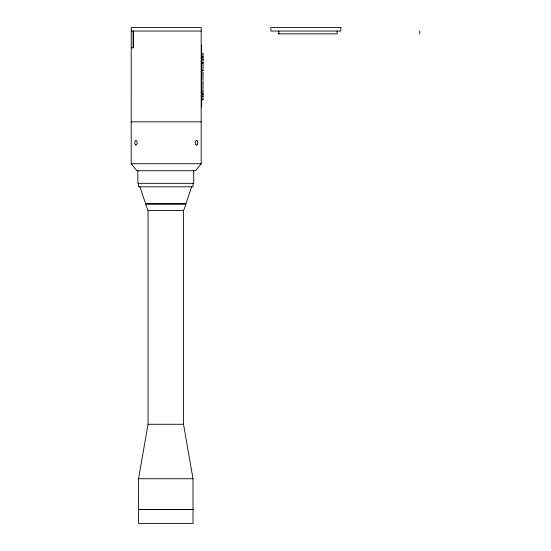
<?xml version="1.0" encoding="UTF-8"?>
<svg xmlns="http://www.w3.org/2000/svg" width="551" height="551" viewBox="0 0 551 551"><rect width="100%" height="100%" fill="white"/><g stroke="black" fill="none" stroke-linecap="round" stroke-linejoin="round"><path stroke-width="0.83" d="M133.239 47.806L133.239 31.042L133.239 47.806L131.214 47.806M138.535 478.75L148.033 424.277L148.033 210.565L145.519 204.276L186.018 204.276L183.517 210.565L183.517 424.277L193.015 478.75L193.015 509.413L138.549 509.413L138.535 478.75L193.002 478.75M191.617 186.817L186.031 203.581L145.533 203.581L139.933 186.817M197.175 144.624L197.182 144.61A2.273 1.088 -90 0 1 196.149 144.954L196.073 144.934A2.307 1.233 -90 0 1 195.509 144.08A2.3 1.288 90 0 1 195.509 141.49A2.307 1.233 -90 0 1 196.073 140.643L196.108 140.622A2.307 1.164 90 0 1 196.645 140.498A2.273 1.088 90 0 1 197.175 140.953L197.182 140.966M201.198 163.737L195.605 170.727L136.8 170.727L131.207 163.737L131.214 27.55L201.184 27.55L201.191 163.737L131.214 163.737M131.214 31.042L201.184 31.042M278.186 33.838L337.081 33.838L337.081 31.042M201.652 56.402L203.05 56.402M201.652 57.738L203.05 57.738M201.652 59.508L203.05 59.508M201.652 62.559L203.05 62.559M201.652 70.487L203.05 70.487M201.652 93.47L203.05 93.47M201.652 94.806L203.05 94.806M201.652 96.577L203.05 96.577M201.652 99.628L203.05 99.628M131.221 121.833L201.191 121.833M148.047 210.565L183.504 210.565M148.047 424.277L183.504 424.277M419.793 31.042L419.793 33.838M278.868 31.042L278.868 33.838M203.05 79.757L203.05 72.043L201.652 72.043L201.652 79.757M203.05 80.79L203.05 89.476M201.652 80.79L201.652 89.476M201.611 45.526L201.611 107.073M193.711 170.486L193.711 183.325L137.84 183.325L137.84 170.486M193.015 183.325L193.015 186.817L138.549 186.817L138.535 183.325M197.217 140.966A2.307 1.164 90 0 1 197.217 144.61M135.332 144.768A2.3 1.116 90 0 0 135.863 145.092A2.28 1.164 -90 0 0 136.421 144.851L136.434 144.844A2.307 1.24 90 0 0 137.116 142.792A2.307 1.24 90 0 0 136.434 140.732L136.434 140.732A2.28 1.164 90 0 0 135.863 140.484A2.3 1.116 90 0 0 135.332 140.808A2.287 1.047 -90 0 0 134.83 142.406A2.3 0.985 90 0 0 134.823 143.15L134.83 143.17A2.287 1.047 -90 0 0 135.332 144.768M340.869 27.55L270.899 27.55L270.899 31.042L340.869 31.042L340.869 27.55M203.05 53.812L201.652 53.812L201.652 62.697L203.05 62.697L203.05 53.812M203.05 63.551L201.652 63.551L201.652 70.618L203.05 70.618L203.05 63.551M203.05 90.881L201.652 90.881L201.652 99.765L203.05 99.765L203.05 90.881M193.002 509.551L138.549 509.551L138.535 523.45L193.002 523.45L193.015 509.551"/></g></svg>
